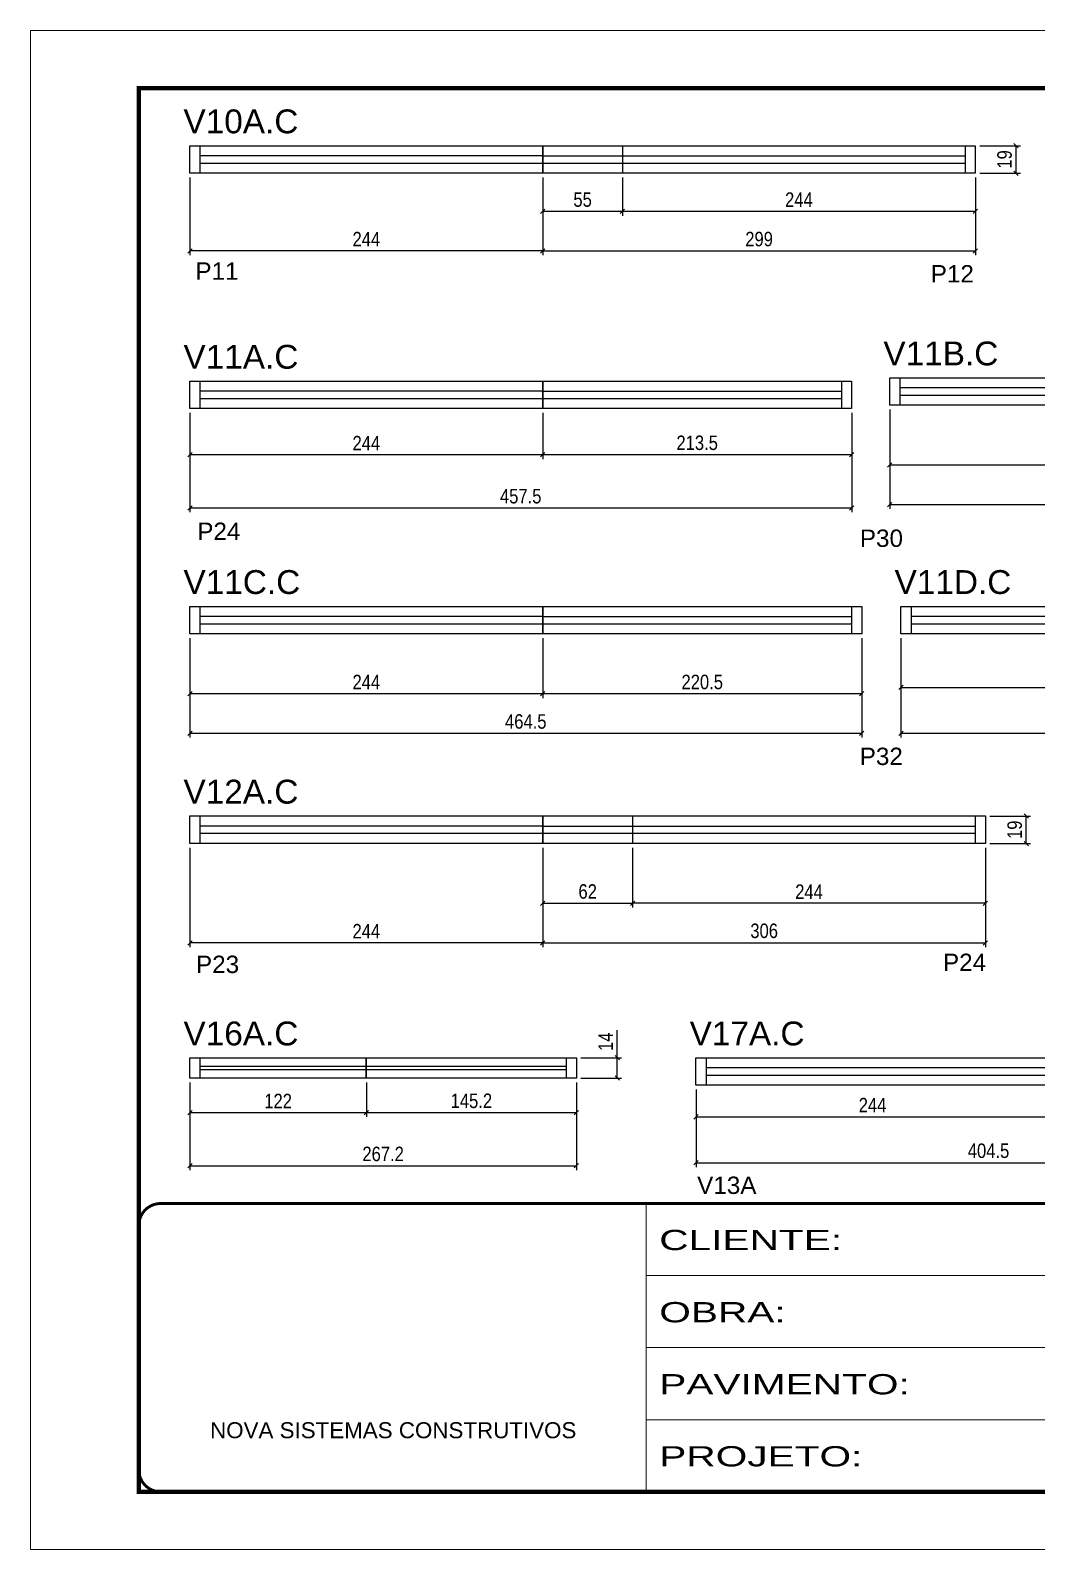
# Model space of a CAD drawing. Header units: millimetres. Extents: x 1659 to 9159, y 667 to 9133.
# Drawn here: x 5480 to 6176, y 1816 to 2866 of the extents above; entities that cross this region are included whole.
import ezdxf

# ---------------------------------------------------------------- set-up
doc = ezdxf.new("R2010")
doc.units = ezdxf.units.MM
doc.linetypes.add('CONTINUO', pattern=[0])
doc.linetypes.add('DASHED', pattern=[0.75, 0.5, -0.25])
for name, color, linetype in [('5', 5, 'Continuous'), ('COTA', 241, 'Continuous'), ('NOMENCLATURA', 7, 'Continuous'), ('Painéis', 200, 'Continuous'), ('SARR_2.2x7', 40, 'Continuous'), ('SARR_EDITAR', 141, 'Continuous')]:
    doc.layers.add(name, color=color, linetype=linetype)
doc.layers.add('Folhas', color=255, linetype='Continuous', lineweight=9)
doc.layers.add('SARRAFO DE PRESSAO', color=251, linetype='DASHED', lineweight=9)
doc.styles.add('ARIAL', font='arial.ttf')
doc.styles.add('COTA TECNICA', font='techl___.ttf', dxfattribs={"height": 10})
doc.styles.add('COTA TECNICA-50', font='techl___.ttf', dxfattribs={"height": 10})
doc.styles.get("Standard").update_dxf_attribs({"font": 'arial.ttf'})
doc.styles.add('Tecnologia', font='')
doc.styles.get('Tecnologia').set_extended_font_data('Forgotten Futurist')
doc.dimstyles.new('COTA PAINEL-50', dxfattribs={"dimtxt": 10, "dimasz": 3, "dimexe": 3, "dimexo": 3, "dimgap": 3, "dimtad": 1, "dimdec": 1, "dimzin": 12, "dimdsep": 46, "dimtxsty": 'COTA TECNICA-50', "dimblk1": 'OBLIQUE', "dimblk2": 'OBLIQUE', "dimsah": 1, "dimcen": 0.9, "dimclrd": 4, "dimclre": 4, "dimclrt": 240, "dimadec": 1, "dimazin": 3, "dimtfac": 1, "dimtdec": 1, "dimtmove": 0, "dimatfit": 3, "dimfxl": 0, "dimtolj": 1, "dimtzin": 12, "dimarcsym": 0})
doc.dimstyles.new('PAINEL', dxfattribs={"dimtxt": 10, "dimasz": 3, "dimexe": 3, "dimexo": 3, "dimgap": 3, "dimtad": 1, "dimdec": 1, "dimzin": 12, "dimdsep": 46, "dimtxsty": 'COTA TECNICA', "dimblk1": 'OBLIQUE', "dimblk2": 'OBLIQUE', "dimsah": 1, "dimcen": 0.9, "dimclrd": 4, "dimclre": 4, "dimclrt": 240, "dimadec": 1, "dimazin": 3, "dimtfac": 1, "dimtdec": 1, "dimtmove": 0, "dimatfit": 3, "dimfxl": 0, "dimtolj": 1, "dimtzin": 12, "dimarcsym": 0})

# ---------------------------------------------------------------- blocks, each defined once
blk = doc.blocks.new('9999999999')
at = {"color": 30, "linetype": 'CONTINUO'}
for p, q in [((98564.6, 34230.2), (98564.6, 34429.4)), ((98564.6, 34379.6), (99584, 34379.6)), ((98564.6, 34329.8), (99488, 34329.8)), ((98564.6, 34280), (99488, 34280))]:
    blk.add_line(p, q, dxfattribs=at)
at = {"color": 30, "linetype": 'CONTINUO', "const_width": 2}
blk.add_lwpolyline([(99584, 34230.2), (99584, 34414.4, 0.414214), (99569, 34429.4), (98229, 34429.4, 0.414214), (98214, 34414.4), (98214, 34245.2, 0.414214), (98229, 34230.2), (99584, 34230.2)], format="xyb", dxfattribs=at)
at = {"layer": 'Folhas'}
blk.add_lwpolyline([(98139, 34190.2), (99624, 34190.2), (99624, 35240.2), (98139, 35240.2)], close=True, dxfattribs=at)
at = {"layer": 'Folhas', "color": 30, "const_width": 3}
blk.add_lwpolyline([(98214, 34230.2), (99584, 34230.2), (99584, 35200.2), (98214, 35200.2)], close=True, dxfattribs=at)
at = {"color": 7, "linetype": 'Continuous', "ltscale": 5, "style": 'ARIAL'}
blk.add_text('NOVA SISTEMAS CONSTRUTIVOS', height=11.059, dxfattribs=at).set_placement((98263.2, 34267.2))
at = {"layer": 'Folhas', "color": 7, "style": 'Tecnologia', "width": 1.5}
for s, p in [('CLIENTE:', (98573.7, 34397.2)), ('OBRA:', (98573.7, 34347.3)), ('PAVIMENTO:', (98573.7, 34297.5)), ('PROJETO:', (98573.7, 34247.7))]:
    blk.add_text(s, height=14, dxfattribs=at).set_placement(p)
blk = doc.blocks.new('_Oblique')
at = {"color": 0, "linetype": 'ByBlock', "lineweight": -2}
blk.add_line((-0.5, -0.5), (0.5, 0.5), dxfattribs=at)
blk = doc.blocks.new('*D86')
at = {"layer": 'COTA', "color": 4, "lineweight": -2}
for p, q in [((6136.6, 2786.3), (6164.8, 2786.3)), ((6161.8, 2767.3), (6161.8, 2786.3)), ((6136.6, 2767.3), (6164.8, 2767.3))]:
    blk.add_line(p, q, dxfattribs=at)
at = {"layer": 'Defpoints', "color": 0}
for p in [(6133.6, 2786.3), (6161.8, 2786.3), (6133.6, 2767.3)]:
    blk.add_point(p, dxfattribs=at)
at = {"layer": 'COTA', "color": 4, "lineweight": -2, "xscale": 3, "yscale": 3, "zscale": 3}
for p, rotation in [((6161.8, 2786.3), 90), ((6161.8, 2767.3), 270)]:
    blk.add_blockref('_Oblique', p, dxfattribs=dict(at, rotation=rotation))
at = {"layer": 'COTA', "color": 240, "insert": (6153.8, 2776.8), "char_height": 10, "attachment_point": 5, "rotation": 90, "style": 'COTA TECNICA'}
blk.add_mtext('\\A1;19', dxfattribs=at)
blk = doc.blocks.new('*D87')
at = {"layer": 'COTA', "color": 4, "linetype": 'ByBlock', "lineweight": -2}
for p, q in [((5590.6, 2764.3), (5590.6, 2710.6)), ((5834.6, 2764.3), (5834.6, 2710.6)), ((5834.6, 2713.6), (5590.6, 2713.6))]:
    blk.add_line(p, q, dxfattribs=at)
at = {"layer": 'Defpoints', "color": 0, "linetype": 'ByBlock'}
for p in [(5590.6, 2767.3), (5834.6, 2767.3), (5590.6, 2713.6)]:
    blk.add_point(p, dxfattribs=at)
at = {"layer": 'COTA', "color": 4, "linetype": 'ByBlock', "lineweight": -2, "xscale": 3, "yscale": 3, "zscale": 3, "rotation": 180}
blk.add_blockref('_Oblique', (5590.6, 2713.6), dxfattribs=at)
at = {"layer": 'COTA', "color": 4, "linetype": 'ByBlock', "lineweight": -2, "xscale": 3, "yscale": 3, "zscale": 3}
blk.add_blockref('_Oblique', (5834.6, 2713.6), dxfattribs=at)
at = {"layer": 'COTA', "color": 240, "linetype": 'ByBlock', "insert": (5712.6, 2721.7), "char_height": 10, "attachment_point": 5, "style": 'COTA TECNICA-50'}
blk.add_mtext('\\A1;244', dxfattribs=at)
blk = doc.blocks.new('*D88')
at = {"layer": 'COTA', "color": 4, "linetype": 'ByBlock', "lineweight": -2}
for p, q in [((5889.6, 2764.3), (5889.6, 2737.9)), ((6133.6, 2764.3), (6133.6, 2737.9)), ((6133.6, 2740.9), (5889.6, 2740.9))]:
    blk.add_line(p, q, dxfattribs=at)
at = {"layer": 'Defpoints', "color": 0, "linetype": 'ByBlock'}
for p in [(5889.6, 2767.3), (6133.6, 2767.3), (5889.6, 2740.9)]:
    blk.add_point(p, dxfattribs=at)
at = {"layer": 'COTA', "color": 4, "linetype": 'ByBlock', "lineweight": -2, "xscale": 3, "yscale": 3, "zscale": 3, "rotation": 180}
blk.add_blockref('_Oblique', (5889.6, 2740.9), dxfattribs=at)
at = {"layer": 'COTA', "color": 4, "linetype": 'ByBlock', "lineweight": -2, "xscale": 3, "yscale": 3, "zscale": 3}
blk.add_blockref('_Oblique', (6133.6, 2740.9), dxfattribs=at)
at = {"layer": 'COTA', "color": 240, "linetype": 'ByBlock', "insert": (6011.6, 2749), "char_height": 10, "attachment_point": 5, "style": 'COTA TECNICA-50'}
blk.add_mtext('\\A1;244', dxfattribs=at)
blk = doc.blocks.new('*D181')
at = {"layer": 'COTA', "color": 4, "lineweight": -2}
for p, q in [((5834.6, 2764.3), (5834.6, 2710.6)), ((6133.6, 2764.3), (6133.6, 2710.6)), ((5834.6, 2713.6), (6133.6, 2713.6))]:
    blk.add_line(p, q, dxfattribs=at)
at = {"layer": 'Defpoints', "color": 0}
for p in [(5834.6, 2767.3), (6133.6, 2767.3), (6133.6, 2713.6)]:
    blk.add_point(p, dxfattribs=at)
at = {"layer": 'COTA', "color": 4, "lineweight": -2, "xscale": 3, "yscale": 3, "zscale": 3, "rotation": 180}
blk.add_blockref('_Oblique', (5834.6, 2713.6), dxfattribs=at)
at = {"layer": 'COTA', "color": 4, "lineweight": -2, "xscale": 3, "yscale": 3, "zscale": 3}
blk.add_blockref('_Oblique', (6133.6, 2713.6), dxfattribs=at)
at = {"layer": 'COTA', "color": 240, "insert": (5984.1, 2721.7), "char_height": 10, "attachment_point": 5, "style": 'COTA TECNICA'}
blk.add_mtext('\\A1;299', dxfattribs=at)
blk = doc.blocks.new('*D89')
at = {"layer": 'COTA', "color": 4, "linetype": 'ByBlock', "lineweight": -2}
for p, q in [((5590.6, 2601.6), (5590.6, 2569.7)), ((5834.6, 2601.6), (5834.6, 2569.7)), ((5834.6, 2572.7), (5590.6, 2572.7))]:
    blk.add_line(p, q, dxfattribs=at)
at = {"layer": 'Defpoints', "color": 0, "linetype": 'ByBlock'}
for p in [(5590.6, 2604.6), (5834.6, 2604.6), (5590.6, 2572.7)]:
    blk.add_point(p, dxfattribs=at)
at = {"layer": 'COTA', "color": 4, "linetype": 'ByBlock', "lineweight": -2, "xscale": 3, "yscale": 3, "zscale": 3, "rotation": 180}
blk.add_blockref('_Oblique', (5590.6, 2572.7), dxfattribs=at)
at = {"layer": 'COTA', "color": 4, "linetype": 'ByBlock', "lineweight": -2, "xscale": 3, "yscale": 3, "zscale": 3}
blk.add_blockref('_Oblique', (5834.6, 2572.7), dxfattribs=at)
at = {"layer": 'COTA', "color": 240, "linetype": 'ByBlock', "insert": (5712.6, 2580.7), "char_height": 10, "attachment_point": 5, "style": 'COTA TECNICA-50'}
blk.add_mtext('\\A1;244', dxfattribs=at)
blk = doc.blocks.new('*D107')
at = {"layer": 'COTA', "color": 4, "linetype": 'ByBlock', "lineweight": -2}
for p, q in [((5834.6, 2601.6), (5834.6, 2569.7)), ((6048.1, 2601.6), (6048.1, 2569.7)), ((6048.1, 2572.7), (5834.6, 2572.7))]:
    blk.add_line(p, q, dxfattribs=at)
at = {"layer": 'Defpoints', "color": 0, "linetype": 'ByBlock'}
for p in [(5834.6, 2604.6), (6048.1, 2604.6), (5834.6, 2572.7)]:
    blk.add_point(p, dxfattribs=at)
at = {"layer": 'COTA', "color": 4, "linetype": 'ByBlock', "lineweight": -2, "xscale": 3, "yscale": 3, "zscale": 3, "rotation": 180}
blk.add_blockref('_Oblique', (5834.6, 2572.7), dxfattribs=at)
at = {"layer": 'COTA', "color": 4, "linetype": 'ByBlock', "lineweight": -2, "xscale": 3, "yscale": 3, "zscale": 3}
blk.add_blockref('_Oblique', (6048.1, 2572.7), dxfattribs=at)
at = {"layer": 'COTA', "color": 240, "linetype": 'ByBlock', "insert": (5941.3, 2580.9), "char_height": 10, "attachment_point": 5, "style": 'COTA TECNICA-50'}
blk.add_mtext('\\A1;213.5', dxfattribs=at)
blk = doc.blocks.new('*D191')
at = {"layer": 'COTA', "color": 4, "lineweight": -2}
for p, q in [((5590.6, 2601.6), (5590.6, 2532.9)), ((6048.1, 2601.6), (6048.1, 2532.9)), ((5590.6, 2535.9), (6048.1, 2535.9))]:
    blk.add_line(p, q, dxfattribs=at)
at = {"layer": 'Defpoints', "color": 0}
for p in [(5590.6, 2604.6), (6048.1, 2604.6), (6048.1, 2535.9)]:
    blk.add_point(p, dxfattribs=at)
at = {"layer": 'COTA', "color": 4, "lineweight": -2, "xscale": 3, "yscale": 3, "zscale": 3, "rotation": 180}
blk.add_blockref('_Oblique', (5590.6, 2535.9), dxfattribs=at)
at = {"layer": 'COTA', "color": 4, "lineweight": -2, "xscale": 3, "yscale": 3, "zscale": 3}
blk.add_blockref('_Oblique', (6048.1, 2535.9), dxfattribs=at)
at = {"layer": 'COTA', "color": 240, "insert": (5819.3, 2544), "char_height": 10, "attachment_point": 5, "style": 'COTA TECNICA'}
blk.add_mtext('\\A1;457.5', dxfattribs=at)
blk = doc.blocks.new('*D108')
at = {"layer": 'COTA', "color": 4, "linetype": 'ByBlock', "lineweight": -2}
for p, q in [((6074.4, 2603.9), (6074.4, 2562.5)), ((6318.4, 2603.9), (6318.4, 2562.5)), ((6318.4, 2565.5), (6074.4, 2565.5))]:
    blk.add_line(p, q, dxfattribs=at)
at = {"layer": 'Defpoints', "color": 0, "linetype": 'ByBlock'}
for p in [(6074.4, 2606.9), (6318.4, 2606.9), (6074.4, 2565.5)]:
    blk.add_point(p, dxfattribs=at)
at = {"layer": 'COTA', "color": 4, "linetype": 'ByBlock', "lineweight": -2, "xscale": 3, "yscale": 3, "zscale": 3, "rotation": 180}
blk.add_blockref('_Oblique', (6074.4, 2565.5), dxfattribs=at)
at = {"layer": 'COTA', "color": 4, "linetype": 'ByBlock', "lineweight": -2, "xscale": 3, "yscale": 3, "zscale": 3}
blk.add_blockref('_Oblique', (6318.4, 2565.5), dxfattribs=at)
at = {"layer": 'COTA', "color": 240, "linetype": 'ByBlock', "insert": (6196.4, 2573.6), "char_height": 10, "attachment_point": 5, "style": 'COTA TECNICA-50'}
blk.add_mtext('\\A1;244', dxfattribs=at)
blk = doc.blocks.new('*D192')
at = {"layer": 'COTA', "color": 4, "lineweight": -2}
for p, q in [((6074.4, 2603.9), (6074.4, 2535.2)), ((6535.4, 2603.9), (6535.4, 2535.2)), ((6074.4, 2538.2), (6535.4, 2538.2))]:
    blk.add_line(p, q, dxfattribs=at)
at = {"layer": 'Defpoints', "color": 0}
for p in [(6074.4, 2606.9), (6535.4, 2606.9), (6535.4, 2538.2)]:
    blk.add_point(p, dxfattribs=at)
at = {"layer": 'COTA', "color": 4, "lineweight": -2, "xscale": 3, "yscale": 3, "zscale": 3, "rotation": 180}
blk.add_blockref('_Oblique', (6074.4, 2538.2), dxfattribs=at)
at = {"layer": 'COTA', "color": 4, "lineweight": -2, "xscale": 3, "yscale": 3, "zscale": 3}
blk.add_blockref('_Oblique', (6535.4, 2538.2), dxfattribs=at)
at = {"layer": 'COTA', "color": 240, "insert": (6304.9, 2546.3), "char_height": 10, "attachment_point": 5, "style": 'COTA TECNICA'}
blk.add_mtext('\\A1;461', dxfattribs=at)
blk = doc.blocks.new('*D111')
at = {"layer": 'COTA', "color": 4, "linetype": 'ByBlock', "lineweight": -2}
for p, q in [((5590.6, 2445.9), (5590.6, 2404.5)), ((5834.6, 2445.9), (5834.6, 2404.5)), ((5834.6, 2407.5), (5590.6, 2407.5))]:
    blk.add_line(p, q, dxfattribs=at)
at = {"layer": 'Defpoints', "color": 0, "linetype": 'ByBlock'}
for p in [(5590.6, 2448.9), (5834.6, 2448.9), (5590.6, 2407.5)]:
    blk.add_point(p, dxfattribs=at)
at = {"layer": 'COTA', "color": 4, "linetype": 'ByBlock', "lineweight": -2, "xscale": 3, "yscale": 3, "zscale": 3, "rotation": 180}
blk.add_blockref('_Oblique', (5590.6, 2407.5), dxfattribs=at)
at = {"layer": 'COTA', "color": 4, "linetype": 'ByBlock', "lineweight": -2, "xscale": 3, "yscale": 3, "zscale": 3}
blk.add_blockref('_Oblique', (5834.6, 2407.5), dxfattribs=at)
at = {"layer": 'COTA', "color": 240, "linetype": 'ByBlock', "insert": (5712.6, 2415.6), "char_height": 10, "attachment_point": 5, "style": 'COTA TECNICA-50'}
blk.add_mtext('\\A1;244', dxfattribs=at)
blk = doc.blocks.new('*D112')
at = {"layer": 'COTA', "color": 4, "linetype": 'ByBlock', "lineweight": -2}
for p, q in [((5834.6, 2445.9), (5834.6, 2404.5)), ((6055.1, 2445.9), (6055.1, 2404.5)), ((6055.1, 2407.5), (5834.6, 2407.5))]:
    blk.add_line(p, q, dxfattribs=at)
at = {"layer": 'Defpoints', "color": 0, "linetype": 'ByBlock'}
for p in [(5834.6, 2448.9), (6055.1, 2448.9), (5834.6, 2407.5)]:
    blk.add_point(p, dxfattribs=at)
at = {"layer": 'COTA', "color": 4, "linetype": 'ByBlock', "lineweight": -2, "xscale": 3, "yscale": 3, "zscale": 3, "rotation": 180}
blk.add_blockref('_Oblique', (5834.6, 2407.5), dxfattribs=at)
at = {"layer": 'COTA', "color": 4, "linetype": 'ByBlock', "lineweight": -2, "xscale": 3, "yscale": 3, "zscale": 3}
blk.add_blockref('_Oblique', (6055.1, 2407.5), dxfattribs=at)
at = {"layer": 'COTA', "color": 240, "linetype": 'ByBlock', "insert": (5944.8, 2415.6), "char_height": 10, "attachment_point": 5, "style": 'COTA TECNICA-50'}
blk.add_mtext('\\A1;220.5', dxfattribs=at)
blk = doc.blocks.new('*D193')
at = {"layer": 'COTA', "color": 4, "lineweight": -2}
for p, q in [((5590.6, 2445.9), (5590.6, 2377.2)), ((6055.1, 2445.9), (6055.1, 2377.2)), ((5590.6, 2380.2), (6055.1, 2380.2))]:
    blk.add_line(p, q, dxfattribs=at)
at = {"layer": 'Defpoints', "color": 0}
for p in [(5590.6, 2448.9), (6055.1, 2448.9), (6055.1, 2380.2)]:
    blk.add_point(p, dxfattribs=at)
at = {"layer": 'COTA', "color": 4, "lineweight": -2, "xscale": 3, "yscale": 3, "zscale": 3, "rotation": 180}
blk.add_blockref('_Oblique', (5590.6, 2380.2), dxfattribs=at)
at = {"layer": 'COTA', "color": 4, "lineweight": -2, "xscale": 3, "yscale": 3, "zscale": 3}
blk.add_blockref('_Oblique', (6055.1, 2380.2), dxfattribs=at)
at = {"layer": 'COTA', "color": 240, "insert": (5822.8, 2388.3), "char_height": 10, "attachment_point": 5, "style": 'COTA TECNICA'}
blk.add_mtext('\\A1;464.5', dxfattribs=at)
blk = doc.blocks.new('*D113')
at = {"layer": 'COTA', "color": 4, "linetype": 'ByBlock', "lineweight": -2}
for p, q in [((6082.1, 2445.9), (6082.1, 2408.9)), ((6326.1, 2445.9), (6326.1, 2408.9)), ((6082.1, 2411.9), (6326.1, 2411.9))]:
    blk.add_line(p, q, dxfattribs=at)
at = {"layer": 'Defpoints', "color": 0, "linetype": 'ByBlock'}
for p in [(6082.1, 2448.9), (6326.1, 2448.9), (6326.1, 2411.9)]:
    blk.add_point(p, dxfattribs=at)
at = {"layer": 'COTA', "color": 4, "linetype": 'ByBlock', "lineweight": -2, "xscale": 3, "yscale": 3, "zscale": 3, "rotation": 180}
blk.add_blockref('_Oblique', (6082.1, 2411.9), dxfattribs=at)
at = {"layer": 'COTA', "color": 4, "linetype": 'ByBlock', "lineweight": -2, "xscale": 3, "yscale": 3, "zscale": 3}
blk.add_blockref('_Oblique', (6326.1, 2411.9), dxfattribs=at)
at = {"layer": 'COTA', "color": 240, "linetype": 'ByBlock', "insert": (6204.1, 2419.9), "char_height": 10, "attachment_point": 5, "style": 'COTA TECNICA-50'}
blk.add_mtext('\\A1;244', dxfattribs=at)
blk = doc.blocks.new('*D194')
at = {"layer": 'COTA', "color": 4, "lineweight": -2}
for p, q in [((6082.1, 2445.9), (6082.1, 2377.2)), ((6472.6, 2445.9), (6472.6, 2377.2)), ((6082.1, 2380.2), (6472.6, 2380.2))]:
    blk.add_line(p, q, dxfattribs=at)
at = {"layer": 'Defpoints', "color": 0}
for p in [(6082.1, 2448.9), (6472.6, 2448.9), (6472.6, 2380.2)]:
    blk.add_point(p, dxfattribs=at)
at = {"layer": 'COTA', "color": 4, "lineweight": -2, "xscale": 3, "yscale": 3, "zscale": 3, "rotation": 180}
blk.add_blockref('_Oblique', (6082.1, 2380.2), dxfattribs=at)
at = {"layer": 'COTA', "color": 4, "lineweight": -2, "xscale": 3, "yscale": 3, "zscale": 3}
blk.add_blockref('_Oblique', (6472.6, 2380.2), dxfattribs=at)
at = {"layer": 'COTA', "color": 240, "insert": (6277.4, 2388.4), "char_height": 10, "attachment_point": 5, "style": 'COTA TECNICA'}
blk.add_mtext('\\A1;390.5', dxfattribs=at)
blk = doc.blocks.new('*D115')
at = {"layer": 'COTA', "color": 4, "lineweight": -2}
for p, q in [((6143.6, 2323), (6171.8, 2323)), ((6168.8, 2304), (6168.8, 2323)), ((6143.6, 2304), (6171.8, 2304))]:
    blk.add_line(p, q, dxfattribs=at)
at = {"layer": 'Defpoints', "color": 0}
for p in [(6140.6, 2323), (6168.8, 2323), (6140.6, 2304)]:
    blk.add_point(p, dxfattribs=at)
at = {"layer": 'COTA', "color": 4, "lineweight": -2, "xscale": 3, "yscale": 3, "zscale": 3}
for p, rotation in [((6168.8, 2323), 90), ((6168.8, 2304), 270)]:
    blk.add_blockref('_Oblique', p, dxfattribs=dict(at, rotation=rotation))
at = {"layer": 'COTA', "color": 240, "insert": (6160.8, 2313.5), "char_height": 10, "attachment_point": 5, "rotation": 90, "style": 'COTA TECNICA'}
blk.add_mtext('\\A1;19', dxfattribs=at)
blk = doc.blocks.new('*D116')
at = {"layer": 'COTA', "color": 4, "linetype": 'ByBlock', "lineweight": -2}
for p, q in [((5590.6, 2301), (5590.6, 2232.3)), ((5834.6, 2301), (5834.6, 2232.3)), ((5834.6, 2235.3), (5590.6, 2235.3))]:
    blk.add_line(p, q, dxfattribs=at)
at = {"layer": 'Defpoints', "color": 0, "linetype": 'ByBlock'}
for p in [(5590.6, 2304), (5834.6, 2304), (5590.6, 2235.3)]:
    blk.add_point(p, dxfattribs=at)
at = {"layer": 'COTA', "color": 4, "linetype": 'ByBlock', "lineweight": -2, "xscale": 3, "yscale": 3, "zscale": 3, "rotation": 180}
blk.add_blockref('_Oblique', (5590.6, 2235.3), dxfattribs=at)
at = {"layer": 'COTA', "color": 4, "linetype": 'ByBlock', "lineweight": -2, "xscale": 3, "yscale": 3, "zscale": 3}
blk.add_blockref('_Oblique', (5834.6, 2235.3), dxfattribs=at)
at = {"layer": 'COTA', "color": 240, "linetype": 'ByBlock', "insert": (5712.6, 2243.4), "char_height": 10, "attachment_point": 5, "style": 'COTA TECNICA-50'}
blk.add_mtext('\\A1;244', dxfattribs=at)
blk = doc.blocks.new('*D117')
at = {"layer": 'COTA', "color": 4, "linetype": 'ByBlock', "lineweight": -2}
for p, q in [((5896.6, 2301), (5896.6, 2259.7)), ((6140.6, 2301), (6140.6, 2259.7)), ((6140.6, 2262.7), (5896.6, 2262.7))]:
    blk.add_line(p, q, dxfattribs=at)
at = {"layer": 'Defpoints', "color": 0, "linetype": 'ByBlock'}
for p in [(5896.6, 2304), (6140.6, 2304), (5896.6, 2262.7)]:
    blk.add_point(p, dxfattribs=at)
at = {"layer": 'COTA', "color": 4, "linetype": 'ByBlock', "lineweight": -2, "xscale": 3, "yscale": 3, "zscale": 3, "rotation": 180}
blk.add_blockref('_Oblique', (5896.6, 2262.7), dxfattribs=at)
at = {"layer": 'COTA', "color": 4, "linetype": 'ByBlock', "lineweight": -2, "xscale": 3, "yscale": 3, "zscale": 3}
blk.add_blockref('_Oblique', (6140.6, 2262.7), dxfattribs=at)
at = {"layer": 'COTA', "color": 240, "linetype": 'ByBlock', "insert": (6018.6, 2270.7), "char_height": 10, "attachment_point": 5, "style": 'COTA TECNICA-50'}
blk.add_mtext('\\A1;244', dxfattribs=at)
blk = doc.blocks.new('*D197')
at = {"layer": 'COTA', "color": 4, "lineweight": -2}
for p, q in [((5834.6, 2301), (5834.6, 2232.3)), ((6140.6, 2301), (6140.6, 2232.3)), ((5834.6, 2235.3), (6140.6, 2235.3))]:
    blk.add_line(p, q, dxfattribs=at)
at = {"layer": 'Defpoints', "color": 0}
for p in [(5834.6, 2304), (6140.6, 2304), (6140.6, 2235.3)]:
    blk.add_point(p, dxfattribs=at)
at = {"layer": 'COTA', "color": 4, "lineweight": -2, "xscale": 3, "yscale": 3, "zscale": 3, "rotation": 180}
blk.add_blockref('_Oblique', (5834.6, 2235.3), dxfattribs=at)
at = {"layer": 'COTA', "color": 4, "lineweight": -2, "xscale": 3, "yscale": 3, "zscale": 3}
blk.add_blockref('_Oblique', (6140.6, 2235.3), dxfattribs=at)
at = {"layer": 'COTA', "color": 240, "insert": (5987.6, 2243.6), "char_height": 10, "attachment_point": 5, "style": 'COTA TECNICA'}
blk.add_mtext('\\A1;306', dxfattribs=at)
blk = doc.blocks.new('*D35')
at = {"layer": 'COTA', "color": 4, "lineweight": -2}
for p, q in [((5886, 2155.9), (5886, 2175)), ((5860.8, 2155.9), (5889, 2155.9)), ((5886, 2141.9), (5886, 2155.9)), ((5860.8, 2141.9), (5889, 2141.9))]:
    blk.add_line(p, q, dxfattribs=at)
at = {"layer": 'Defpoints', "color": 0}
for p in [(5857.8, 2155.9), (5886, 2155.9), (5857.8, 2141.9)]:
    blk.add_point(p, dxfattribs=at)
at = {"layer": 'COTA', "color": 4, "lineweight": -2, "xscale": 3, "yscale": 3, "zscale": 3}
for p, rotation in [((5886, 2155.9), 90), ((5886, 2141.9), 270)]:
    blk.add_blockref('_Oblique', p, dxfattribs=dict(at, rotation=rotation))
at = {"layer": 'COTA', "color": 240, "insert": (5878, 2167), "char_height": 10, "attachment_point": 5, "rotation": 90, "style": 'COTA TECNICA'}
blk.add_mtext('\\A1;14', dxfattribs=at)
blk = doc.blocks.new('*D36')
at = {"layer": 'COTA', "color": 4, "linetype": 'ByBlock', "lineweight": -2}
for p, q in [((5590.6, 2138.9), (5590.6, 2115)), ((5712.6, 2138.9), (5712.6, 2115)), ((5590.6, 2118), (5712.6, 2118))]:
    blk.add_line(p, q, dxfattribs=at)
at = {"layer": 'Defpoints', "color": 0, "linetype": 'ByBlock'}
for p in [(5590.6, 2141.9), (5712.6, 2141.9), (5712.6, 2118)]:
    blk.add_point(p, dxfattribs=at)
at = {"layer": 'COTA', "color": 4, "linetype": 'ByBlock', "lineweight": -2, "xscale": 3, "yscale": 3, "zscale": 3, "rotation": 180}
blk.add_blockref('_Oblique', (5590.6, 2118), dxfattribs=at)
at = {"layer": 'COTA', "color": 4, "linetype": 'ByBlock', "lineweight": -2, "xscale": 3, "yscale": 3, "zscale": 3}
blk.add_blockref('_Oblique', (5712.6, 2118), dxfattribs=at)
at = {"layer": 'COTA', "color": 240, "linetype": 'ByBlock', "insert": (5651.6, 2126), "char_height": 10, "attachment_point": 5, "style": 'COTA TECNICA-50'}
blk.add_mtext('\\A1;122', dxfattribs=at)
blk = doc.blocks.new('*D37')
at = {"layer": 'COTA', "color": 4, "linetype": 'ByBlock', "lineweight": -2}
for p, q in [((5712.6, 2138.9), (5712.6, 2115)), ((5857.8, 2138.9), (5857.8, 2115)), ((5712.6, 2118), (5857.8, 2118))]:
    blk.add_line(p, q, dxfattribs=at)
at = {"layer": 'Defpoints', "color": 0, "linetype": 'ByBlock'}
for p in [(5712.6, 2141.9), (5857.8, 2141.9), (5857.8, 2118)]:
    blk.add_point(p, dxfattribs=at)
at = {"layer": 'COTA', "color": 4, "linetype": 'ByBlock', "lineweight": -2, "xscale": 3, "yscale": 3, "zscale": 3, "rotation": 180}
blk.add_blockref('_Oblique', (5712.6, 2118), dxfattribs=at)
at = {"layer": 'COTA', "color": 4, "linetype": 'ByBlock', "lineweight": -2, "xscale": 3, "yscale": 3, "zscale": 3}
blk.add_blockref('_Oblique', (5857.8, 2118), dxfattribs=at)
at = {"layer": 'COTA', "color": 240, "linetype": 'ByBlock', "insert": (5785.2, 2126.1), "char_height": 10, "attachment_point": 5, "style": 'COTA TECNICA-50'}
blk.add_mtext('\\A1;145.2', dxfattribs=at)
blk = doc.blocks.new('*D147')
at = {"layer": 'COTA', "color": 4, "lineweight": -2}
for p, q in [((5590.6, 2138.9), (5590.6, 2078.3)), ((5857.8, 2138.9), (5857.8, 2078.3)), ((5590.6, 2081.3), (5857.8, 2081.3))]:
    blk.add_line(p, q, dxfattribs=at)
at = {"layer": 'Defpoints', "color": 0}
for p in [(5590.6, 2141.9), (5857.8, 2141.9), (5857.8, 2081.3)]:
    blk.add_point(p, dxfattribs=at)
at = {"layer": 'COTA', "color": 4, "lineweight": -2, "xscale": 3, "yscale": 3, "zscale": 3, "rotation": 180}
blk.add_blockref('_Oblique', (5590.6, 2081.3), dxfattribs=at)
at = {"layer": 'COTA', "color": 4, "lineweight": -2, "xscale": 3, "yscale": 3, "zscale": 3}
blk.add_blockref('_Oblique', (5857.8, 2081.3), dxfattribs=at)
at = {"layer": 'COTA', "color": 240, "insert": (5724.2, 2089.4), "char_height": 10, "attachment_point": 5, "style": 'COTA TECNICA'}
blk.add_mtext('\\A1;267.2', dxfattribs=at)
blk = doc.blocks.new('*D39')
at = {"layer": 'COTA', "color": 4, "linetype": 'ByBlock', "lineweight": -2}
for p, q in [((5940.5, 2133.9), (5940.5, 2112.1)), ((6184.5, 2133.9), (6184.5, 2112.1)), ((5940.5, 2115.1), (6184.5, 2115.1))]:
    blk.add_line(p, q, dxfattribs=at)
at = {"layer": 'Defpoints', "color": 0, "linetype": 'ByBlock'}
for p in [(5940.5, 2136.9), (6184.5, 2136.9), (6184.5, 2115.1)]:
    blk.add_point(p, dxfattribs=at)
at = {"layer": 'COTA', "color": 4, "linetype": 'ByBlock', "lineweight": -2, "xscale": 3, "yscale": 3, "zscale": 3, "rotation": 180}
blk.add_blockref('_Oblique', (5940.5, 2115.1), dxfattribs=at)
at = {"layer": 'COTA', "color": 4, "linetype": 'ByBlock', "lineweight": -2, "xscale": 3, "yscale": 3, "zscale": 3}
blk.add_blockref('_Oblique', (6184.5, 2115.1), dxfattribs=at)
at = {"layer": 'COTA', "color": 240, "linetype": 'ByBlock', "insert": (6062.5, 2123.2), "char_height": 10, "attachment_point": 5, "style": 'COTA TECNICA-50'}
blk.add_mtext('\\A1;244', dxfattribs=at)
blk = doc.blocks.new('*D148')
at = {"layer": 'COTA', "color": 4, "lineweight": -2}
for p, q in [((5940.5, 2133.9), (5940.5, 2080.4)), ((6345, 2133.9), (6345, 2080.4)), ((5940.5, 2083.4), (6345, 2083.4))]:
    blk.add_line(p, q, dxfattribs=at)
at = {"layer": 'Defpoints', "color": 0}
for p in [(5940.5, 2136.9), (6345, 2136.9), (6345, 2083.4)]:
    blk.add_point(p, dxfattribs=at)
at = {"layer": 'COTA', "color": 4, "lineweight": -2, "xscale": 3, "yscale": 3, "zscale": 3, "rotation": 180}
blk.add_blockref('_Oblique', (5940.5, 2083.4), dxfattribs=at)
at = {"layer": 'COTA', "color": 4, "lineweight": -2, "xscale": 3, "yscale": 3, "zscale": 3}
blk.add_blockref('_Oblique', (6345, 2083.4), dxfattribs=at)
at = {"layer": 'COTA', "color": 240, "insert": (6142.7, 2091.6), "char_height": 10, "attachment_point": 5, "style": 'COTA TECNICA'}
blk.add_mtext('\\A1;404.5', dxfattribs=at)
blk = doc.blocks.new('*D216')
at = {"layer": 'COTA', "color": 4, "linetype": 'ByBlock', "lineweight": -2}
for p, q in [((5834.6, 2764.3), (5834.6, 2737.9)), ((5889.6, 2764.3), (5889.6, 2737.9)), ((5889.6, 2740.9), (5834.6, 2740.9))]:
    blk.add_line(p, q, dxfattribs=at)
at = {"layer": 'Defpoints', "color": 0, "linetype": 'ByBlock'}
for p in [(5834.6, 2767.3), (5889.6, 2767.3), (5834.6, 2740.9)]:
    blk.add_point(p, dxfattribs=at)
at = {"layer": 'COTA', "color": 4, "linetype": 'ByBlock', "lineweight": -2, "xscale": 3, "yscale": 3, "zscale": 3, "rotation": 180}
blk.add_blockref('_Oblique', (5834.6, 2740.9), dxfattribs=at)
at = {"layer": 'COTA', "color": 4, "linetype": 'ByBlock', "lineweight": -2, "xscale": 3, "yscale": 3, "zscale": 3}
blk.add_blockref('_Oblique', (5889.6, 2740.9), dxfattribs=at)
at = {"layer": 'COTA', "color": 240, "linetype": 'ByBlock', "insert": (5862.1, 2749), "char_height": 10, "attachment_point": 5, "style": 'COTA TECNICA-50'}
blk.add_mtext('\\A1;55', dxfattribs=at)
blk = doc.blocks.new('*D221')
at = {"layer": 'COTA', "color": 4, "linetype": 'ByBlock', "lineweight": -2}
for p, q in [((5834.6, 2301), (5834.6, 2259.7)), ((5896.6, 2301), (5896.6, 2259.7)), ((5834.6, 2262.7), (5896.6, 2262.7))]:
    blk.add_line(p, q, dxfattribs=at)
at = {"layer": 'Defpoints', "color": 0, "linetype": 'ByBlock'}
for p in [(5834.6, 2304), (5896.6, 2304), (5896.6, 2262.7)]:
    blk.add_point(p, dxfattribs=at)
at = {"layer": 'COTA', "color": 4, "linetype": 'ByBlock', "lineweight": -2, "xscale": 3, "yscale": 3, "zscale": 3, "rotation": 180}
blk.add_blockref('_Oblique', (5834.6, 2262.7), dxfattribs=at)
at = {"layer": 'COTA', "color": 4, "linetype": 'ByBlock', "lineweight": -2, "xscale": 3, "yscale": 3, "zscale": 3}
blk.add_blockref('_Oblique', (5896.6, 2262.7), dxfattribs=at)
at = {"layer": 'COTA', "color": 240, "linetype": 'ByBlock', "insert": (5865.6, 2270.8), "char_height": 10, "attachment_point": 5, "style": 'COTA TECNICA-50'}
blk.add_mtext('\\A1;62', dxfattribs=at)

msp = doc.modelspace()

# ---------------------------------------------------------------- linework, layer by layer
at = {"layer": 'Painéis'}
for p, q in [((5889.57, 2786.3), (5889.57, 2767.3)), ((5896.57, 2323.04), (5896.57, 2304.04))]:
    msp.add_line(p, q, dxfattribs=at)
for points in [[(5834.58, 2767.3), (5590.58, 2767.3), (5590.58, 2786.3), (5834.58, 2786.3)], [(5834.58, 2786.3), (5834.58, 2786.3), (5834.58, 2767.3), (5834.58, 2767.3)], [(5834.58, 2786.3), (6133.57, 2786.3), (6133.57, 2767.3), (5834.58, 2767.3)], [(6318.41, 2606.89), (6074.41, 2606.89), (6074.41, 2625.89), (6318.41, 2625.89)], [(5834.58, 2604.61), (5590.58, 2604.61), (5590.58, 2623.61), (5834.58, 2623.61)], [(5834.58, 2623.61), (5834.58, 2623.61), (5834.58, 2604.61), (5834.58, 2604.61)], [(5834.58, 2623.61), (6048.07, 2623.61), (6048.07, 2604.61), (5834.58, 2604.61)], [(5834.58, 2448.91), (5590.58, 2448.91), (5590.58, 2467.91), (5834.58, 2467.91)], [(5834.58, 2467.91), (5834.58, 2467.91), (5834.58, 2448.91), (5834.58, 2448.91)], [(5834.58, 2467.91), (6055.07, 2467.91), (6055.07, 2448.91), (5834.58, 2448.91)], [(6326.14, 2448.91), (6082.14, 2448.91), (6082.14, 2467.91), (6326.14, 2467.91)], [(5834.58, 2304.04), (5590.58, 2304.04), (5590.58, 2323.04), (5834.58, 2323.04)], [(5834.58, 2323.04), (5834.58, 2323.04), (5834.58, 2304.04), (5834.58, 2304.04)], [(5834.58, 2323.04), (6140.57, 2323.04), (6140.57, 2304.04), (5834.58, 2304.04)], [(5712.58, 2141.92), (5590.58, 2141.92), (5590.58, 2155.92), (5712.58, 2155.92)], [(5712.58, 2155.92), (5857.78, 2155.92), (5857.78, 2141.92), (5712.58, 2141.92)], [(6184.48, 2136.92), (5940.48, 2136.92), (5940.48, 2155.92), (6184.48, 2155.92)]]:
    msp.add_lwpolyline(points, close=True, dxfattribs=at)
at = {"layer": 'SARR_2.2x7', "linetype": 'Continuous'}
for p, q in [((5597.58, 2786.3), (5597.58, 2767.3)), ((6126.57, 2786.3), (6126.57, 2767.3)), ((5834.58, 2779.3), (5597.58, 2779.3)), ((5597.58, 2774.3), (5834.58, 2774.3)), ((5834.58, 2779.3), (6126.57, 2779.3)), ((5834.58, 2774.3), (6126.57, 2774.3)), ((6081.41, 2625.89), (6081.41, 2606.89)), ((5597.58, 2623.61), (5597.58, 2604.61)), ((5834.58, 2616.61), (5597.58, 2616.61)), ((5834.58, 2616.61), (6041.07, 2616.61)), ((6041.07, 2623.61), (6041.07, 2604.61)), ((6318.41, 2618.89), (6081.41, 2618.89)), ((5597.58, 2611.61), (5834.58, 2611.61)), ((5834.58, 2611.61), (6041.07, 2611.61)), ((6081.41, 2613.89), (6318.41, 2613.89)), ((5597.58, 2467.91), (5597.58, 2448.91)), ((6048.07, 2467.91), (6048.07, 2448.91)), ((6089.14, 2467.91), (6089.14, 2448.91)), ((5834.58, 2460.91), (5597.58, 2460.91)), ((5834.58, 2460.91), (6048.07, 2460.91)), ((6326.14, 2460.91), (6089.14, 2460.91)), ((5597.58, 2455.91), (5834.58, 2455.91)), ((5834.58, 2455.91), (6048.07, 2455.91)), ((6089.14, 2455.91), (6326.14, 2455.91)), ((5597.58, 2323.04), (5597.58, 2304.04)), ((6133.57, 2323.04), (6133.57, 2304.04)), ((5834.58, 2316.04), (5597.58, 2316.04)), ((5597.58, 2311.04), (5834.58, 2311.04)), ((5834.58, 2316.04), (6133.57, 2316.04)), ((5834.58, 2311.04), (6133.57, 2311.04)), ((5597.58, 2155.92), (5597.58, 2141.92)), ((5850.77, 2155.92), (5850.77, 2141.92)), ((5947.48, 2155.92), (5947.48, 2136.92)), ((6184.48, 2148.92), (5947.48, 2148.92)), ((5947.48, 2143.92), (6184.48, 2143.92))]:
    msp.add_line(p, q, dxfattribs=at)
at = {"layer": 'SARR_EDITAR', "linetype": 'Continuous'}
for p, q in [((5850.77, 2149.92), (5597.58, 2149.92)), ((5597.58, 2147.92), (5850.77, 2147.92))]:
    msp.add_line(p, q, dxfattribs=at)

# ---------------------------------------------------------------- block references
at = {"layer": 'SARRAFO DE PRESSAO', "color": 6, "linetype": 'ByBlock'}
msp.add_blockref('9999999999', (-92658.62, -32374.22), dxfattribs=at)

# ---------------------------------------------------------------- texts
at = {"layer": '5', "linetype": 'Continuous'}
for s, p in [('P11', (5594.41, 2693.66)), ('P12', (6102.76, 2691.77)), ('P24', (5595.73, 2513.79)), ('P30', (6053.75, 2509)), ('P32', (6053.65, 2358.24)), ('P23', (5594.84, 2214.49)), ('P24', (6111.21, 2215.87)), ('V13A', (5941.28, 2061.81))]:
    msp.add_text(s, height=12, rotation=359.99996, dxfattribs=at).set_placement(p)
at = {"layer": 'NOMENCLATURA', "linetype": 'Continuous'}
for s, p in [('V10A.C', (5586.2, 2794.85)), ('V11A.C', (5586.2, 2632.15)), ('V11B.C', (6070.03, 2634.44)), ('V11C.C', (5586.2, 2476.45)), ('V11D.C', (6077.76, 2476.45)), ('V12A.C', (5586.2, 2331.59)), ('V16A.C', (5586.2, 2164.46)), ('V17A.C', (5936.1, 2164.46))]:
    msp.add_text(s, height=16.5, dxfattribs=at).set_placement(p)

# ---------------------------------------------------------------- dimensions: what is measured, and where the dimension line sits
at = {"layer": 'COTA'}
for base, p1, p2, picture, middle in [((6161.84, 2786.3), (6133.57, 2767.3), (6133.57, 2786.3), '*D86', (6153.75, 2776.8)), ((6168.84, 2323.04), (6140.57, 2304.04), (6140.57, 2323.04), '*D115', (6160.75, 2313.54)), ((5886.04, 2155.92), (5857.77, 2141.92), (5857.77, 2155.92), '*D35', (5877.96, 2166.98))]:
    dim = msp.add_linear_dim(base=base, p1=p1, p2=p2, angle=90, dimstyle='PAINEL', dxfattribs=at)
    dim.commit()
    dim.dimension.update_dxf_attribs({"geometry": picture, "text_midpoint": middle})
at = {"layer": 'COTA', "color": 1, "linetype": 'ByBlock'}
for base, p1, p2, picture, middle in [((5590.58, 2713.61), (5834.58, 2767.3), (5590.58, 2767.3), '*D87', (5712.58, 2721.68)), ((5834.58, 2740.93), (5889.57, 2767.3), (5834.58, 2767.3), '*D216', (5862.08, 2749.04)), ((5889.57, 2740.93), (6133.57, 2767.3), (5889.57, 2767.3), '*D88', (6011.57, 2749)), ((5590.58, 2572.65), (5834.58, 2604.61), (5590.58, 2604.61), '*D89', (5712.58, 2580.72)), ((5834.58, 2572.65), (6048.07, 2604.61), (5834.58, 2604.61), '*D107', (5941.33, 2580.87)), ((6074.41, 2565.5), (6318.41, 2606.89), (6074.41, 2606.89), '*D108', (6196.41, 2573.58)), ((5590.58, 2407.52), (5834.58, 2448.91), (5590.58, 2448.91), '*D111', (5712.58, 2415.59)), ((5834.58, 2407.52), (6055.07, 2448.91), (5834.58, 2448.91), '*D112', (5944.83, 2415.63)), ((6326.14, 2411.86), (6082.14, 2448.91), (6326.14, 2448.91), '*D113', (6204.14, 2419.94)), ((5590.58, 2235.33), (5834.58, 2304.04), (5590.58, 2304.04), '*D116', (5712.58, 2243.4)), ((5896.57, 2262.65), (5834.58, 2304.04), (5896.57, 2304.04), '*D221', (5865.58, 2270.75)), ((5896.57, 2262.65), (6140.57, 2304.04), (5896.57, 2304.04), '*D117', (6018.57, 2270.73)), ((5712.58, 2117.99), (5590.58, 2141.92), (5712.58, 2141.92), '*D36', (5651.58, 2126.05)), ((5857.77, 2117.99), (5712.58, 2141.92), (5857.77, 2141.92), '*D37', (5785.18, 2126.1)), ((6184.48, 2115.12), (5940.48, 2136.92), (6184.48, 2136.92), '*D39', (6062.48, 2123.19))]:
    dim = msp.add_linear_dim(base=base, p1=p1, p2=p2, dimstyle='COTA PAINEL-50', override={"dimarcsym": 1}, dxfattribs=at)
    dim.commit()
    dim.dimension.update_dxf_attribs({"geometry": picture, "text_midpoint": middle})
at = {"layer": 'COTA', "color": 5}
for base, p1, p2, picture, middle in [((6133.57, 2713.61), (5834.58, 2767.3), (6133.57, 2767.3), '*D181', (5984.08, 2721.7)), ((6048.07, 2535.9), (5590.58, 2604.61), (6048.07, 2604.61), '*D191', (5819.33, 2544)), ((6535.4, 2538.18), (6074.41, 2606.89), (6535.4, 2606.89), '*D192', (6304.91, 2546.28)), ((6055.07, 2380.2), (5590.58, 2448.91), (6055.07, 2448.91), '*D193', (5822.83, 2388.31)), ((6472.63, 2380.2), (6082.14, 2448.91), (6472.63, 2448.91), '*D194', (6277.39, 2388.44)), ((6140.57, 2235.33), (5834.58, 2304.04), (6140.57, 2304.04), '*D197', (5987.58, 2243.55)), ((5857.77, 2081.32), (5590.58, 2141.92), (5857.77, 2141.92), '*D147', (5724.18, 2089.42)), ((6344.97, 2083.45), (5940.48, 2136.92), (6344.97, 2136.92), '*D148', (6142.73, 2091.56))]:
    dim = msp.add_linear_dim(base=base, p1=p1, p2=p2, dimstyle='PAINEL', dxfattribs=at)
    dim.commit()
    dim.dimension.update_dxf_attribs({"geometry": picture, "text_midpoint": middle})

doc.saveas('drawing.dxf')
